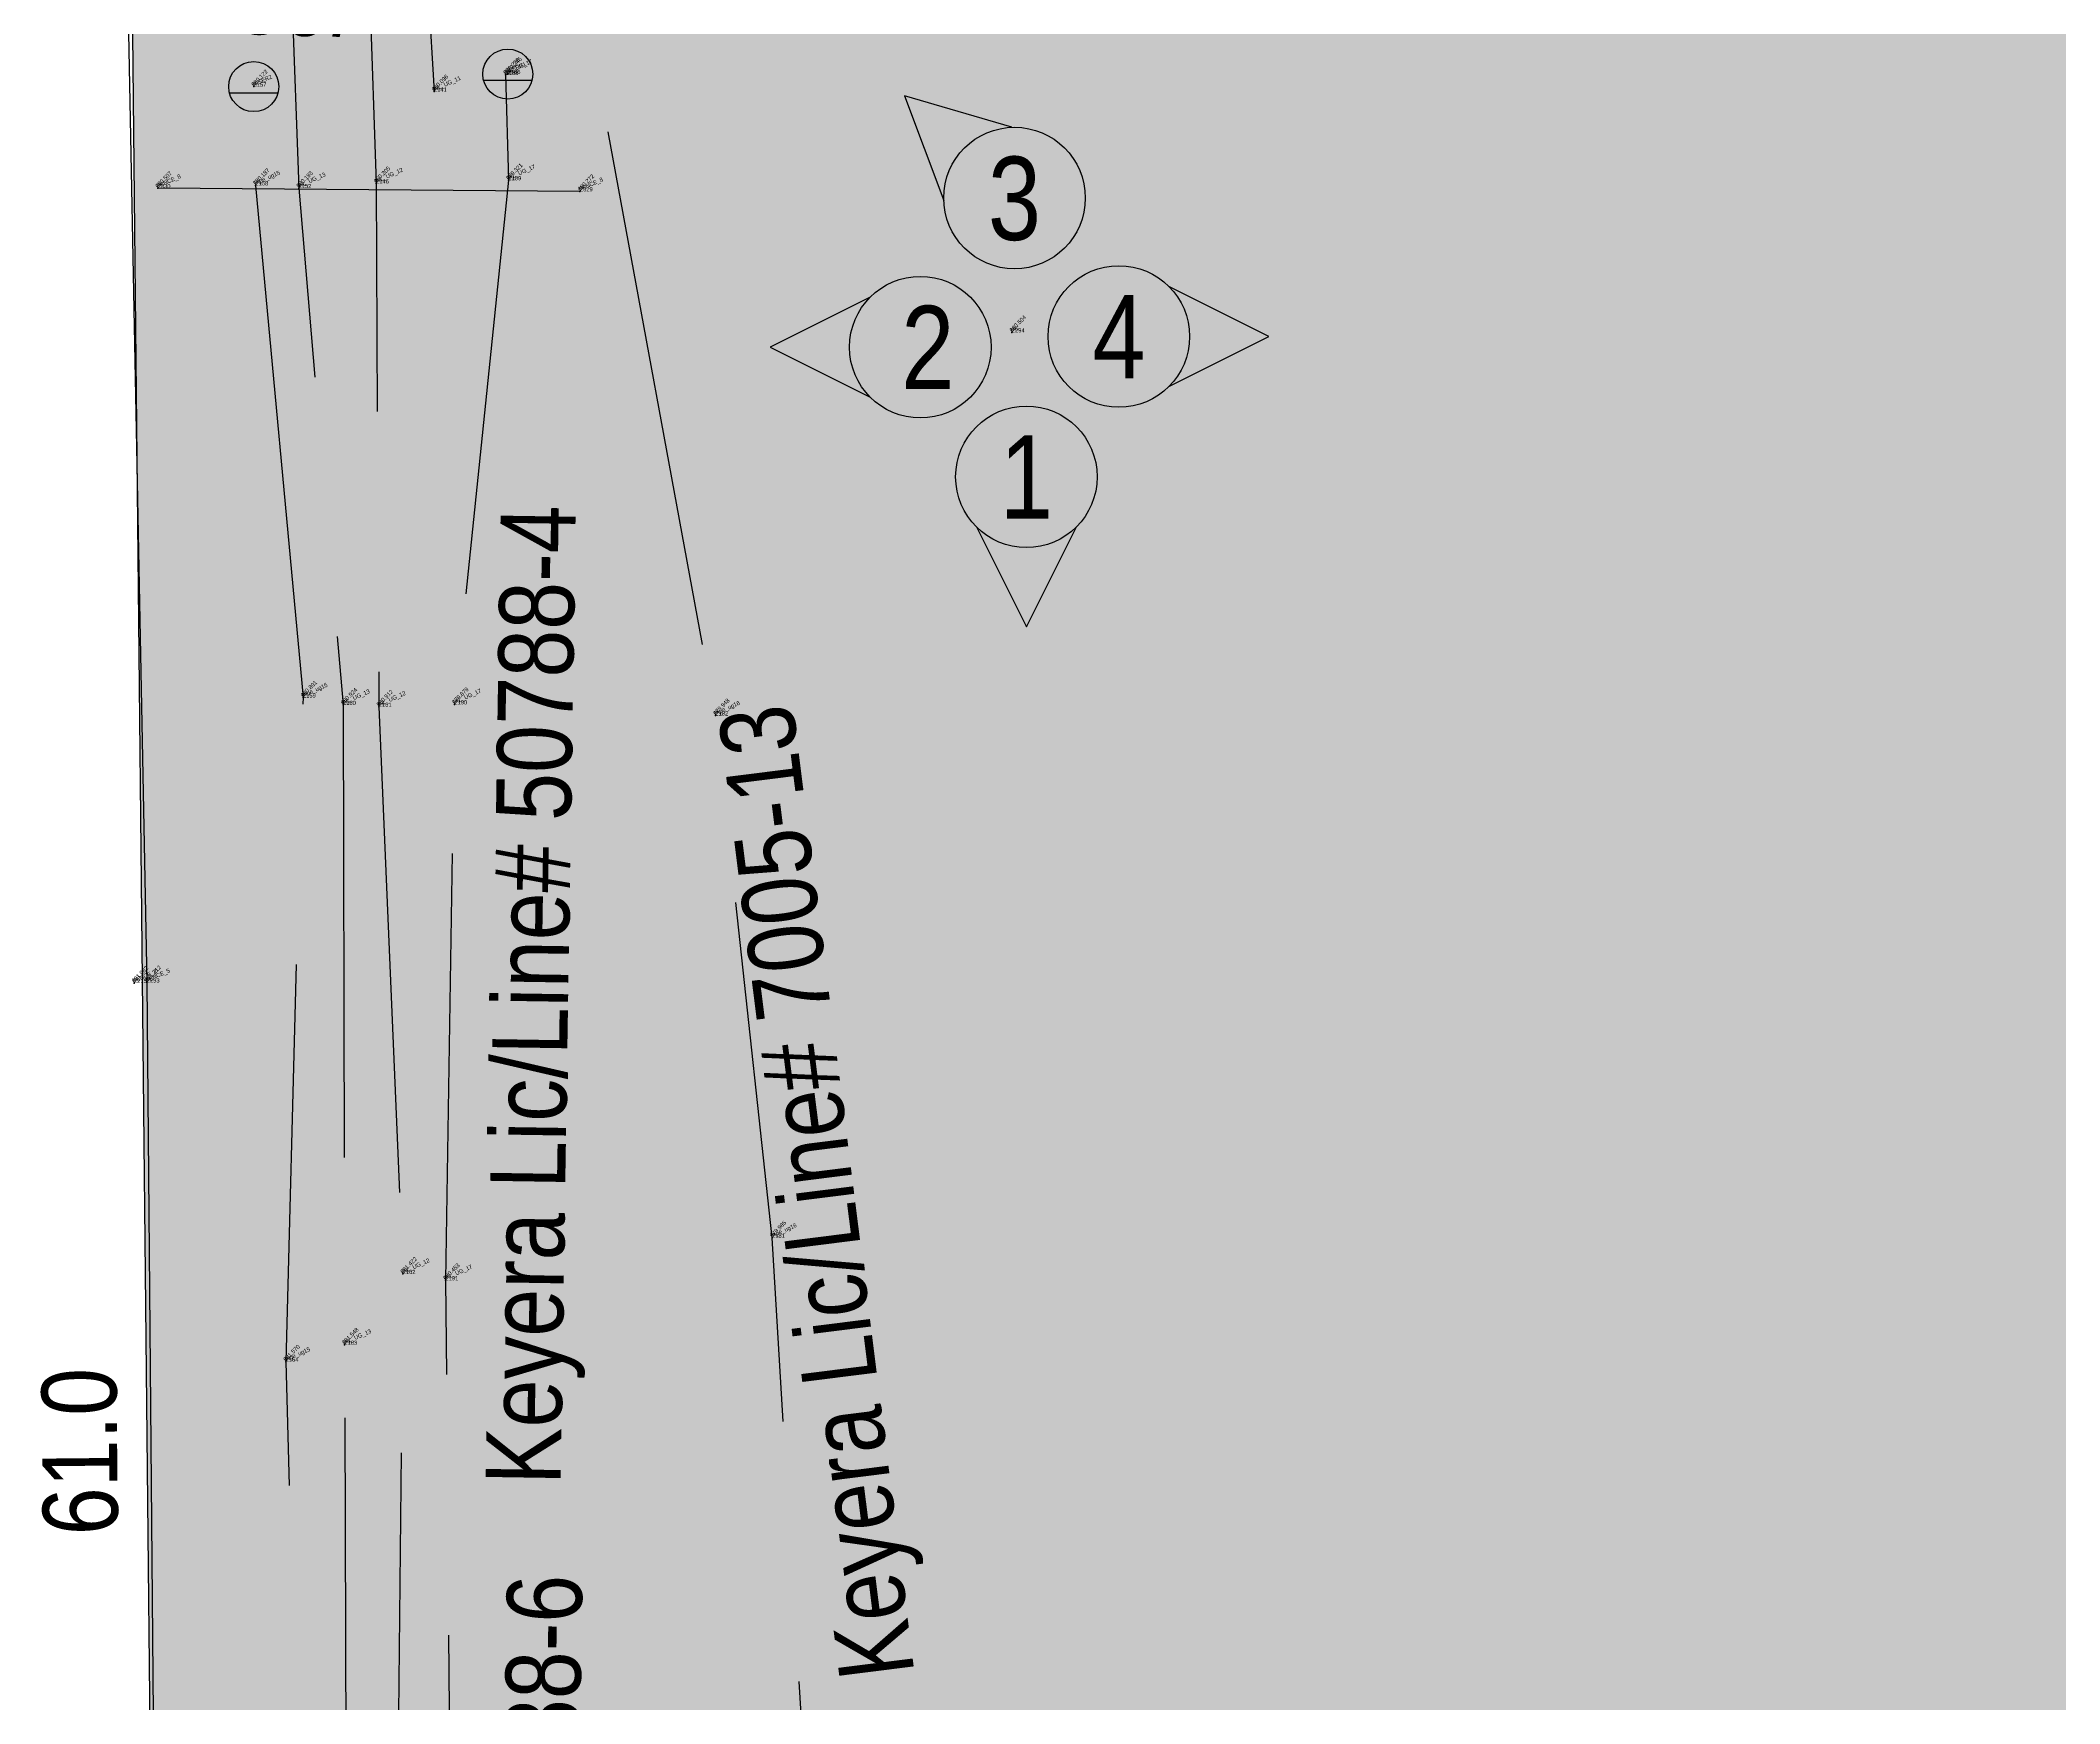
# Model space of a CAD drawing. Extents: x 39620 to 40409, y 5930668 to 5931695.
# Drawn here: x 40029.35 to 40053.58, y 5930719.09 to 5930739.04 of the extents above; entities that cross this region are included whole.
import ezdxf
from ezdxf.enums import TextEntityAlignment as Align

# ---------------------------------------------------------------- set-up
doc = ezdxf.new("R2010")
doc.units = 0
doc.header["$LTSCALE"] = 5
doc.header["$PDSIZE"] = 0.5
doc.linetypes.add('UG_PIPE', pattern=[1.875, 1.25, -0.625])
for name, color, linetype in [('_P-Temp 3', 104, 'Continuous'), ('_P-Temp H3', 71, 'Continuous'), ('AS-FENCE', 48, 'foc-FENCE'), ('AS-PIPE-UG', 44, 'UG_PIPE'), ('AS-SYMBOL', 7, 'Continuous'), ('CG-NOTES', 7, 'Continuous'), ('L-TITLEDB', 4, 'Continuous'), ('P-TEMP-ATCO PIPELINES-T', 104, 'Continuous')]:
    doc.layers.add(name, color=color, linetype=linetype)
doc.layers.add('AS-GENERAL', color=48, linetype='Continuous', lineweight=18)
for name, color, linetype, plot in [('Z-DESCRIPTION', 4, 'Continuous', False), ('Z-ELEVATION', 2, 'Continuous', False), ('Z-MSPOINT', 7, 'Continuous', False), ('Z-POINTNUMBER', 6, 'Continuous', False)]:
    doc.layers.add(name, color=color, linetype=linetype, plot=plot)
doc.styles.add('80L', font='', dxfattribs={"height": 10})
doc.styles.add('DESCRIPTION', font='', dxfattribs={"height": 2.5})
doc.styles.add('ELEVATION', font='', dxfattribs={"height": 2.5})
doc.styles.add('foc-LtypeFont', font='', dxfattribs={"height": 7.35})
doc.styles.add('POINTNUMBER', font='', dxfattribs={"height": 2.5})
doc.styles.get("Standard").update_dxf_attribs({"font": ''})
doc.styles.get('80L').set_extended_font_data('Arial Narrow')
doc.styles.get('DESCRIPTION').set_extended_font_data('Arial Narrow')
doc.styles.get('ELEVATION').set_extended_font_data('Arial Narrow')
doc.styles.get('foc-LtypeFont').set_extended_font_data('Arial Narrow')
doc.styles.get('POINTNUMBER').set_extended_font_data('Arial Narrow')
doc.styles.get('Standard').set_extended_font_data('Arial Narrow')
doc.linetypes.add('foc-FENCE', pattern='A,10,-1,["X",foc-LtypeFont,S=0.2,R=0,X=-0.625,Y=-0.75],-1.24', length=12.24)

# ---------------------------------------------------------------- blocks, each defined once
blk = doc.blocks.new('*U365')
at = {"layer": 'CG-NOTES', "color": 182}
blk.add_lwpolyline([(-6, -6), (0, -18), (6, -6)], dxfattribs=at)
blk.add_circle((0, 0), 8.49, dxfattribs=at)
at = {"color": 182, "style": '80L'}
blk.add_attdef('#', text='', height=10, dxfattribs=at).set_placement((0, 0), align=Align.MIDDLE_CENTER)
blk = doc.blocks.new('*U369')
at = {"layer": 'CG-NOTES', "color": 182}
blk.add_lwpolyline([(0.31, -8.48), (13.18, -12.25), (8.48, 0.31)], dxfattribs=at)
blk.add_circle((0, 0), 8.49, dxfattribs=at)
at = {"color": 182, "style": '80L'}
blk.add_attdef('#', text='', height=10, dxfattribs=at).set_placement((0, 0), align=Align.MIDDLE_CENTER)
blk = doc.blocks.new('*U367')
at = {"layer": 'CG-NOTES', "color": 182}
blk.add_lwpolyline([(-6, 6), (-18, 0), (-6, -6)], dxfattribs=at)
blk.add_circle((0, 0), 8.49, dxfattribs=at)
at = {"color": 182, "style": '80L'}
blk.add_attdef('#', text='', height=10, dxfattribs=at).set_placement((0, 0), align=Align.MIDDLE_CENTER)
blk = doc.blocks.new('*U366')
at = {"layer": 'CG-NOTES', "color": 182}
blk.add_lwpolyline([(6, -6), (18, 0), (6, 6)], dxfattribs=at)
blk.add_circle((0, 0), 8.49, dxfattribs=at)
at = {"color": 182, "style": '80L'}
blk.add_attdef('#', text='', height=10, dxfattribs=at).set_placement((0, 0), align=Align.MIDDLE_CENTER)
blk = doc.blocks.new('RISER')
h = blk.add_hatch(color=255)
h.dxf.hatch_style = 1
edge = h.paths.add_edge_path()
edge.add_arc((0, 0), 0.7, 0, 360)
blk.add_hatch(color=48).paths.add_polyline_path([(0.581, -0.15), (-0.581, -0.15, 0.774597)])
at = {"color": 48}
blk.add_line((-0.581, -0.15), (0.581, -0.15), dxfattribs=at)
blk.add_circle((0, 0), 0.6, dxfattribs=at)

msp = doc.modelspace()

# ---------------------------------------------------------------- hatches: boundary and pattern name
at = {"layer": '_P-Temp H3'}
h = msp.add_hatch(color=256, dxfattribs=at)
h.dxf.hatch_style = 1
h.paths.add_polyline_path([(40080.63, 5930721.784), (40073.088, 5930731.135), (40060.772, 5930727.391), (40054.442, 5930748.48), (40066.735, 5930752.204), (40065.314, 5930752.909), (40030.315, 5930753.207), (40030.938, 5930692.171), (40080.936, 5930691.785)])

# ---------------------------------------------------------------- linework, layer by layer
at = {"layer": '_P-Temp 3', "flags": 128}
msp.add_lwpolyline([(40080.63, 5930721.784), (40073.088, 5930731.135), (40066.735, 5930752.204), (40065.314, 5930752.909), (40030.315, 5930753.207), (40030.938, 5930692.171), (40080.936, 5930691.785), (40080.63, 5930721.784), (40090.63, 5930721.707), (40090.314, 5930752.7), (40065.314, 5930752.909)], dxfattribs=at)
at = {"layer": 'AS-FENCE', "flags": 128}
for points in [[(40029.933, 5930763.983), (40030.631, 5930727.741), (40030.938, 5930692.171), (40086.242, 5930691.89)], [(40035.828, 5930737.231), (40030.762, 5930737.268)]]:
    msp.add_lwpolyline(points, dxfattribs=at)
at = {"layer": 'AS-PIPE-UG', "flags": 128}
for points in [[(40039.289, 5930779.147), (40039.049, 5930770.755), (40039.399, 5930766.755), (40038.051, 5930762.684), (40037.041, 5930758.674), (40035.194, 5930753.219), (40034.277, 5930749.269), (40033.759, 5930743.904), (40034.077, 5930738.427)], [(40035.325, 5930759.432), (40033.626, 5930756.398), (40032.795, 5930749.987), (40032.482, 5930747.734), (40032.068, 5930745.26), (40032.321, 5930741.028), (40032.453, 5930737.27), (40032.986, 5930731.07), (40033.002, 5930723.395), (40033.019, 5930717.97), (40033.382, 5930708.544), (40033.271, 5930701.569), (40033.245, 5930694.645)], [(40035.767, 5930759.086), (40035.341, 5930758.255), (40034.197, 5930756.017), (40033.574, 5930749.213), (40033.047, 5930747.775), (40033.114, 5930745.219), (40033.382, 5930737.326), (40033.415, 5930731.048), (40033.702, 5930724.244), (40033.64, 5930717.979), (40033.945, 5930708.554), (40033.909, 5930701.579), (40033.833, 5930694.647)], [(40038.434, 5930694.442), (40037.843, 5930701.672), (40037.566, 5930709.194), (40038.538, 5930718.039), (40038.133, 5930724.678), (40037.453, 5930730.943), (40035.341, 5930742.424), (40034.465, 5930747.608), (40034.263, 5930749.293)], [(40034.936, 5930738.628), (40034.97, 5930737.364), (40034.322, 5930731.077), (40034.215, 5930724.168), (40034.267, 5930717.935), (40034.474, 5930708.537), (40034.474, 5930701.542), (40034.426, 5930694.781)], [(40031.935, 5930737.303), (40032.505, 5930731.159), (40032.297, 5930723.191), (40032.441, 5930717.93), (40032.735, 5930708.506), (40032.574, 5930701.525), (40032.455, 5930694.62)]]:
    msp.add_lwpolyline(points, dxfattribs=at)
at = {"layer": 'L-TITLEDB', "lineweight": 0, "flags": 128}
msp.add_lwpolyline([(40030.314, 5930753.278), (40030.938, 5930692.171)], dxfattribs=at)
at = {"layer": 'Z-MSPOINT'}
for p in [(40031.913, 5930738.487, 680.122), (40034.936, 5930738.628, 679.238), (40034.961, 5930738.638, 679.245), (40034.077, 5930738.427, 680.096), (40030.762, 5930737.268, 680.507), (40031.935, 5930737.303, 680.187), (40032.453, 5930737.27, 680.193), (40033.382, 5930737.326, 680.205), (40034.97, 5930737.364, 679.321), (40035.828, 5930737.231, 680.272), (40041.01, 5930735.539, 680.504), (40032.505, 5930731.159, 680.891), (40032.986, 5930731.07, 680.924), (40033.415, 5930731.048, 680.912), (40034.322, 5930731.077, 679.879), (40037.453, 5930730.943, 679.948), (40030.477, 5930727.734, 681.082), (40030.631, 5930727.741, 681.212), (40038.133, 5930724.678, 679.985), (40033.702, 5930724.244, 681.422), (40034.215, 5930724.168, 680.453), (40032.297, 5930723.191, 681.57), (40033.002, 5930723.395, 681.548)]:
    msp.add_point(p, dxfattribs=at)

# ---------------------------------------------------------------- block references
at = {"layer": 'AS-SYMBOL', "xscale": 0.4999999999999981, "yscale": 0.4999999999999981, "zscale": 0.4999999999999981}
for p in [(40034.961, 5930738.638), (40031.913, 5930738.487)]:
    msp.add_blockref('RISER', p, dxfattribs=at)
at = {"layer": 'CG-NOTES'}
ref = msp.add_blockref('*U369', (40041.041, 5930737.151), dxfattribs=dict(at, xscale=0.09999999999999994, yscale=0.09999999999999994, zscale=0.09999999999999994, rotation=180))
ref.add_attrib('#', '3', dxfattribs={"layer": '0', "color": 182, "height": 1, "style": '80L'}).set_placement((40041.041, 5930737.147), align=Align.MIDDLE_CENTER)
ref = msp.add_blockref('*U367', (40042.293, 5930735.49), dxfattribs=dict(at, xscale=0.09999999999999994, yscale=0.09999999999999994, zscale=0.09999999999999994, rotation=180))
ref.add_attrib('#', '4', dxfattribs={"layer": '0', "color": 182, "height": 1, "style": '80L'}).set_placement((40042.293, 5930735.486), align=Align.MIDDLE_CENTER)
ref = msp.add_blockref('*U366', (40039.911, 5930735.362), dxfattribs=dict(at, xscale=0.09999999999999994, yscale=0.09999999999999994, zscale=0.09999999999999994, rotation=180))
ref.add_attrib('#', '2', dxfattribs={"layer": '0', "color": 182, "height": 1, "style": '80L'}).set_placement((40040.001, 5930735.358), align=Align.MIDDLE_CENTER)
at = {"layer": 'CG-NOTES', "xscale": 0.09999999999999994, "yscale": 0.09999999999999994, "zscale": 0.09999999999999994}
msp.add_blockref('*U365', (40041.184, 5930733.806), dxfattribs=at).add_auto_attribs({'#': '1'})

# ---------------------------------------------------------------- texts
at = {"layer": 'AS-GENERAL', "insert": (40030.808, 5930740.057), "char_height": 0.9, "attachment_point": 1, "rotation": 358.0305, "style": '80L', "bg_fill": 1, "box_fill_scale": 1.1, "bg_fill_color": 71, "bg_fill_transparency": 0}
msp.add_mtext_dynamic_manual_height_columns('{\\fArial Narrow|b0|i1|c0|p34;Riser}', width=2.50395, gutter_width=50, heights=[0], dxfattribs=at)
at = {"layer": 'AS-PIPE-UG', "char_height": 0.89983, "width": 11.70685, "attachment_point": 5, "bg_fill": 1, "box_fill_scale": 1, "bg_fill_color": 71, "bg_fill_transparency": 0}
for s, insert, rotation in [('Keyera Lic/Line# 50788-4', (40035.372, 5930727.589, 3159.953), 89.1127), ('Keyera Lic/Line# 7005-13', (40038.797, 5930725.241, 3159.953), 97.1744), ('Keyera Lic/Line# 50788-6', (40035.45, 5930714.761, 3159.953), 89.1127)]:
    msp.add_mtext(s, dxfattribs=dict(at, insert=insert, rotation=rotation))
at = {"layer": 'P-TEMP-ATCO PIPELINES-T', "style": '80L'}
msp.add_text('61.0', height=0.9, rotation=90.5843, dxfattribs=at).set_placement((40029.825, 5930722.113), align=Align.MIDDLE)
at = {"layer": 'Z-DESCRIPTION', "style": 'DESCRIPTION'}
for s, p in [('P/L_UG_17', (40034.936, 5930738.628)), ('RISER1', (40034.961, 5930738.638)), ('RISER2', (40031.913, 5930738.487)), ('P/L_UG_11', (40034.077, 5930738.427)), ('P/L_UG_12', (40033.382, 5930737.326)), ('P/L_UG_17', (40034.97, 5930737.364)), ('FENCE_8', (40030.762, 5930737.268)), ('Pipe_ug15', (40031.935, 5930737.303)), ('P/L_UG_13', (40032.453, 5930737.27)), ('FENCE_8', (40035.828, 5930737.231)), ('PIc', (40041.01, 5930735.539)), ('Pipe_ug15', (40032.505, 5930731.159)), ('P/L_UG_13', (40032.986, 5930731.07)), ('P/L_UG_12', (40033.415, 5930731.048)), ('P/L_UG_17', (40034.322, 5930731.077)), ('Pipe_ug16', (40037.453, 5930730.943)), ('FENCE_2', (40030.477, 5930727.734)), ('FENCE_5', (40030.631, 5930727.741)), ('Pipe_ug16', (40038.133, 5930724.678)), ('P/L_UG_12', (40033.702, 5930724.244)), ('P/L_UG_17', (40034.215, 5930724.168)), ('P/L_UG_13', (40033.002, 5930723.395)), ('Pipe_ug15', (40032.297, 5930723.191))]:
    msp.add_text(s, height=0.05, rotation=24, dxfattribs=at).set_placement(p)
at = {"layer": 'Z-ELEVATION', "style": 'ELEVATION'}
for s, p in [('679.238', (40034.936, 5930738.628)), ('679.245', (40034.961, 5930738.638)), ('680.122', (40031.913, 5930738.487)), ('680.096', (40034.077, 5930738.427)), ('680.187', (40031.935, 5930737.303)), ('680.205', (40033.382, 5930737.326)), ('679.321', (40034.97, 5930737.364)), ('680.507', (40030.762, 5930737.268)), ('680.193', (40032.453, 5930737.27)), ('680.272', (40035.828, 5930737.231)), ('680.504', (40041.01, 5930735.539)), ('680.891', (40032.505, 5930731.159)), ('680.924', (40032.986, 5930731.07)), ('680.912', (40033.415, 5930731.048)), ('679.879', (40034.322, 5930731.077)), ('679.948', (40037.453, 5930730.943)), ('681.082', (40030.477, 5930727.734)), ('681.212', (40030.631, 5930727.741)), ('679.985', (40038.133, 5930724.678)), ('681.422', (40033.702, 5930724.244)), ('680.453', (40034.215, 5930724.168)), ('681.548', (40033.002, 5930723.395)), ('681.570', (40032.297, 5930723.191))]:
    msp.add_text(s, height=0.05, rotation=45, dxfattribs=at).set_placement(p)
at = {"layer": 'Z-POINTNUMBER', "style": 'POINTNUMBER'}
for s, p in [('2157', (40031.913, 5930738.487)), ('2141', (40034.077, 5930738.427)), ('2188', (40034.936, 5930738.628)), ('2186', (40034.961, 5930738.638)), ('2330', (40030.762, 5930737.268)), ('2158', (40031.935, 5930737.303)), ('2152', (40032.453, 5930737.27)), ('2146', (40033.382, 5930737.326)), ('2189', (40034.97, 5930737.364)), ('2329', (40035.828, 5930737.231)), ('2294', (40041.01, 5930735.539)), ('2159', (40032.505, 5930731.159)), ('2160', (40032.986, 5930731.07)), ('2161', (40033.415, 5930731.048)), ('2190', (40034.322, 5930731.077)), ('2182', (40037.453, 5930730.943)), ('2293', (40030.631, 5930727.741)), ('2275', (40030.477, 5930727.734)), ('2181', (40038.133, 5930724.678)), ('2162', (40033.702, 5930724.244)), ('2191', (40034.215, 5930724.168)), ('2163', (40033.002, 5930723.395)), ('2164', (40032.297, 5930723.191))]:
    msp.add_text(s, height=0.05, dxfattribs=at).set_placement(p)

doc.saveas('drawing.dxf')
